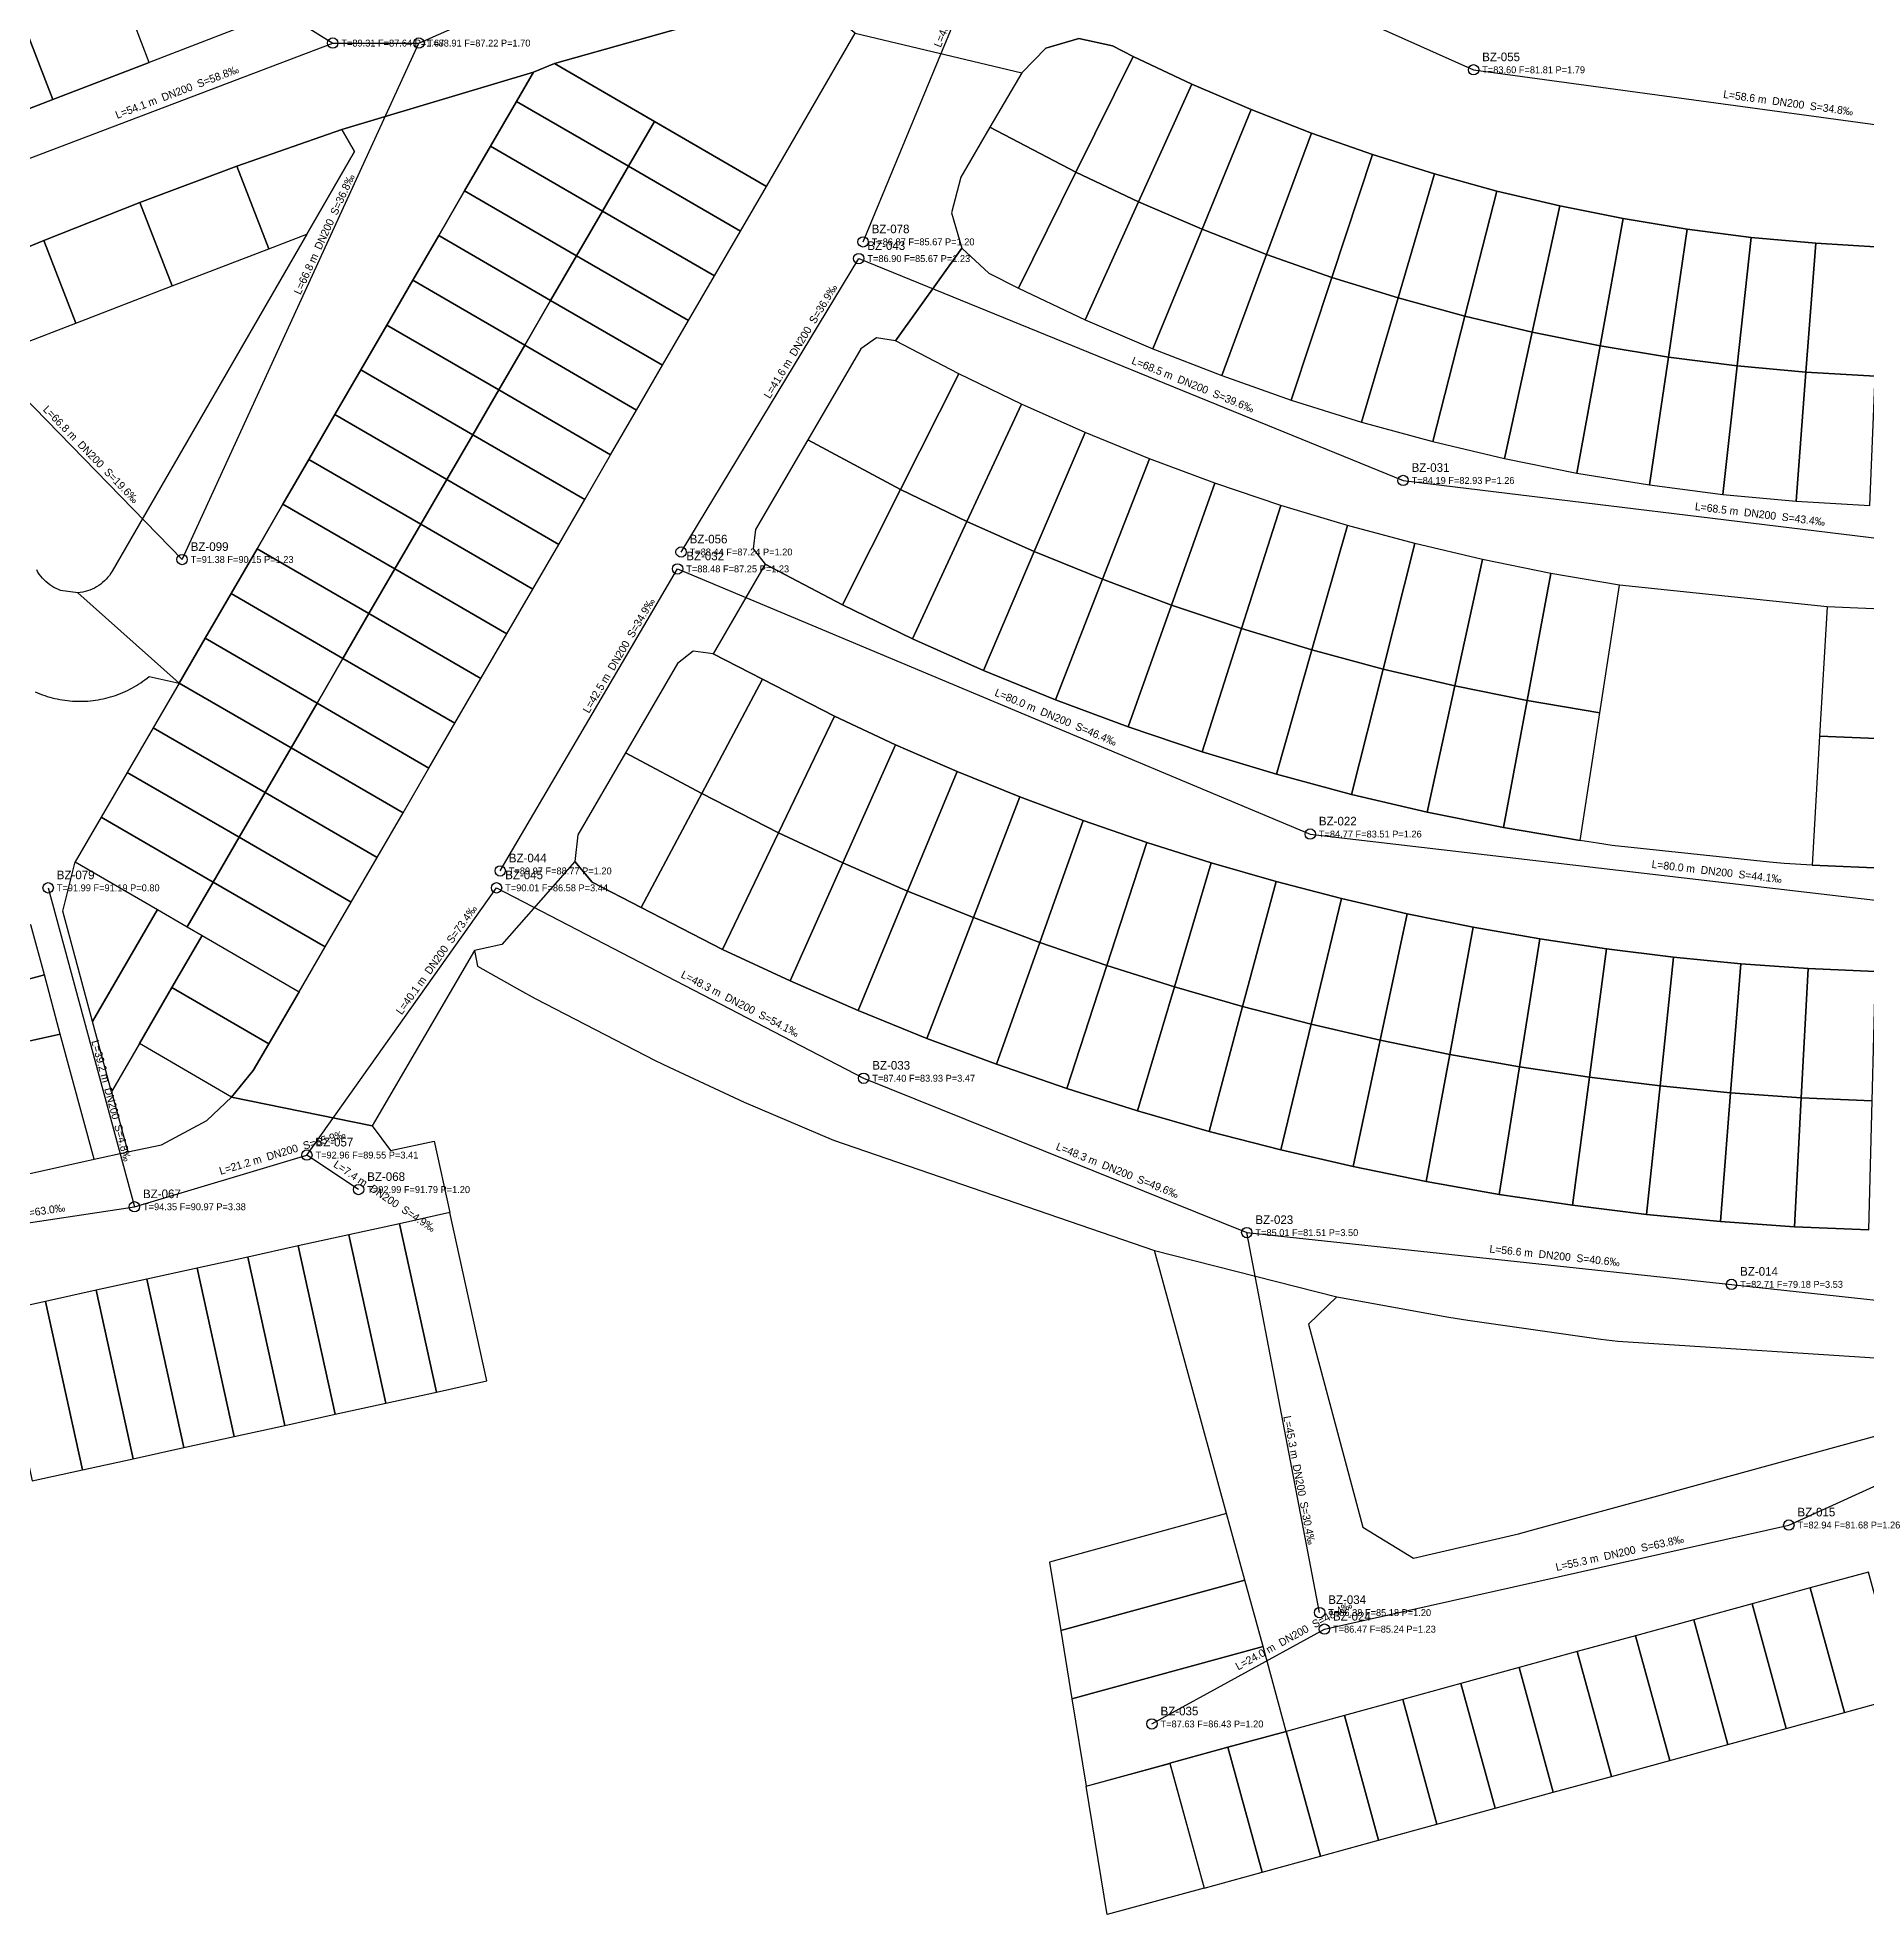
# Model space of a CAD drawing. Header units: metres. Extents: x 308147 to 309178, y 8622681 to 8623301.
# Drawn here: x 308533.3 to 308745.4, y 8622681.4 to 8622899.1 of the extents above; entities that cross this region are included whole.
import ezdxf

# ---------------------------------------------------------------- set-up
doc = ezdxf.new("R2010")
doc.units = ezdxf.units.M
for name, color, linetype in [('BUZONES', 2, 'Continuous'), ('CALLES', 8, 'Continuous'), ('DESAGUE_DN200', 3, 'Continuous'), ('LOTES', 9, 'Continuous'), ('TEXTO_BUZONES', 7, 'Continuous'), ('TEXTO_TRAMOS', 7, 'Continuous')]:
    doc.layers.add(name, color=color, linetype=linetype)

msp = doc.modelspace()

# ---------------------------------------------------------------- linework, layer by layer
at = {"layer": 'BUZONES'}
for centre in [(308567.5, 8622898.5), (308577.5, 8622898.5), (308699.8, 8622895.4), (308629, 8622875.44), (308628.5, 8622873.5), (308691.62, 8622847.76), (308607.89, 8622839.46), (308550.03, 8622838.59), (308607.5, 8622837.5), (308680.86, 8622806.74), (308586.92, 8622802.46), (308534.5, 8622800.5), (308586.5, 8622800.5), (308629.07, 8622778.41), (308564.5, 8622769.5), (308570.5, 8622765.5), (308544.5, 8622763.5), (308673.5, 8622760.5), (308729.71, 8622754.5), (308736.36, 8622726.58), (308681.95, 8622716.42), (308682.5, 8622714.5), (308662.5, 8622703.5)]:
    msp.add_circle(centre, 0.6, dxfattribs=at)
at = {"layer": 'CALLES'}
for points in [[(308557.55, 8622900.6), (308546.23, 8622896.25), (308535.03, 8622891.94), (308521.58, 8622886.77), (308509.16, 8622881.37), (308484.34, 8622869.71), (308486.69, 8622854.1), (308486.69, 8622854.1), (308498.76, 8622860.02), (308511.47, 8622865.95), (308514.01, 8622864.89), (308524.86, 8622868.57), (308526.45, 8622872.5), (308534, 8622875.61), (308545.15, 8622880.01), (308556.39, 8622884.21), (308568.54, 8622888.47), (308590.78, 8622895.11), (308593.22, 8622896.13), (308622.09, 8622904.3)], [(308628.09, 8622899.64), (308647.4, 8622895.06), (308650.21, 8622897.91), (308654.04, 8622899.03), (308657.94, 8622898.17), (308660.34, 8622896.96), (308667.12, 8622893.75), (308674.02, 8622890.78), (308681.01, 8622888.05), (308688.09, 8622885.56), (308695.26, 8622883.33), (308702.5, 8622881.34), (308709.8, 8622879.61), (308717.16, 8622878.14), (308724.57, 8622876.92), (308732.01, 8622875.96), (308739.48, 8622875.27), (308746.98, 8622874.83)], [(308748.86, 8622832.74), (308740.79, 8622833.09), (308716.71, 8622835.63), (308708.75, 8622836.98), (308700.83, 8622838.58), (308692.97, 8622840.43), (308685.17, 8622842.52), (308677.44, 8622844.86), (308669.79, 8622847.44), (308662.22, 8622850.25), (308654.75, 8622853.31), (308647.37, 8622856.6), (308640.11, 8622860.12), (308632.76, 8622863.97), (308640.45, 8622874.72), (308640.45, 8622874.72), (308643.58, 8622871.82), (308647.03, 8622870.07), (308654.77, 8622866.41), (308662.62, 8622863.03), (308670.59, 8622859.92), (308678.66, 8622857.09), (308686.82, 8622854.54), (308695.07, 8622852.28), (308703.39, 8622850.3), (308711.78, 8622848.62), (308720.22, 8622847.24), (308728.7, 8622846.15), (308737.22, 8622845.35), (308745.76, 8622844.86)], [(308748.06, 8622802.76), (308739.05, 8622803.14), (308735.82, 8622803.34), (308734.12, 8622803.47), (308715.89, 8622805.43), (308714.19, 8622805.67), (308712.15, 8622805.98), (308703.26, 8622807.49), (308694.42, 8622809.27), (308685.65, 8622811.34), (308676.94, 8622813.68), (308668.31, 8622816.29), (308659.76, 8622819.17), (308651.31, 8622822.32), (308642.97, 8622825.73), (308634.73, 8622829.4), (308626.61, 8622833.33), (308617.66, 8622838.04), (308611.62, 8622827.66), (308617.33, 8622824.72), (308625.68, 8622820.41), (308632.77, 8622817.1), (308639.92, 8622813.98), (308647.18, 8622811.05), (308654.51, 8622808.3), (308661.91, 8622805.75), (308669.37, 8622803.39), (308676.9, 8622801.23), (308684.48, 8622799.26), (308692.1, 8622797.5), (308699.77, 8622795.93), (308707.48, 8622794.57), (308715.22, 8622793.41), (308722.99, 8622792.45), (308730.79, 8622791.69), (308738.6, 8622791.14), (308746.42, 8622790.8)], [(308533, 8622823.24), (308533.27, 8622823.12), (308533.55, 8622823.01), (308533.83, 8622822.9), (308534.11, 8622822.8), (308534.4, 8622822.71), (308534.68, 8622822.63), (308534.97, 8622822.55), (308535.26, 8622822.48), (308535.55, 8622822.41), (308535.84, 8622822.35), (308536.14, 8622822.3), (308536.43, 8622822.26), (308536.73, 8622822.22), (308537.02, 8622822.19), (308537.32, 8622822.17), (308537.62, 8622822.15), (308537.92, 8622822.14), (308538.21, 8622822.14), (308538.51, 8622822.14), (308538.81, 8622822.16), (308539.11, 8622822.17), (308539.41, 8622822.2), (308539.7, 8622822.23), (308540, 8622822.27), (308540.29, 8622822.32), (308540.59, 8622822.37), (308540.88, 8622822.43), (308541.17, 8622822.5), (308541.46, 8622822.57), (308541.74, 8622822.65), (308542.03, 8622822.74), (308542.31, 8622822.83), (308542.59, 8622822.94), (308542.87, 8622823.04), (308543.15, 8622823.16), (308543.42, 8622823.28), (308543.69, 8622823.4), (308543.96, 8622823.54), (308544.22, 8622823.67), (308544.48, 8622823.82), (308544.74, 8622823.97), (308544.99, 8622824.13), (308545.24, 8622824.29), (308545.49, 8622824.46), (308545.73, 8622824.63), (308545.97, 8622824.82), (308546.2, 8622825), (308549.69, 8622824.26), (308537.94, 8622834.74), (308535.95, 8622835.01), (308535.68, 8622835.11), (308535.42, 8622835.23), (308535.16, 8622835.36), (308534.92, 8622835.51), (308534.68, 8622835.67), (308534.45, 8622835.85), (308534.23, 8622836.03), (308534.02, 8622836.23), (308533.83, 8622836.44), (308533.64, 8622836.67), (308533.47, 8622836.9), (308533.32, 8622837.14), (308533.18, 8622837.39)], [(308745.62, 8622760.81), (308737.01, 8622761.19), (308728.42, 8622761.79), (308719.84, 8622762.61), (308711.29, 8622763.67), (308702.77, 8622764.94), (308694.29, 8622766.44), (308685.85, 8622768.16), (308677.46, 8622770.1), (308669.12, 8622772.25), (308660.84, 8622774.63), (308652.62, 8622777.22), (308644.48, 8622780.03), (308636.41, 8622783.04), (308628.43, 8622786.27), (308620.53, 8622789.71), (308612.72, 8622793.35), (308603.28, 8622798.21), (308597.57, 8622801.15), (308595.57, 8622803.55), (308587.11, 8622793.93), (308583.93, 8622793.24), (308584.27, 8622791.42), (308589.16, 8622788.66), (308590.97, 8622787.66), (308604.9, 8622780.47), (308606.52, 8622779.69), (308615.21, 8622775.65), (308625.59, 8622771.21), (308662.81, 8622758.44), (308683.95, 8622753.04), (308696.92, 8622750.71), (308699.12, 8622750.34), (308714.54, 8622748.14), (308716.53, 8622747.89), (308751.12, 8622745.68)], [(308532.21, 8622767.34), (308539.82, 8622769.01), (308543.73, 8622769.86), (308547.65, 8622770.69), (308552.89, 8622773.51), (308555.78, 8622776.23), (308572.07, 8622772.88), (308574.21, 8622770.01), (308579.26, 8622771.13), (308581.09, 8622762.82), (308575.23, 8622761.54), (308569.37, 8622760.25), (308563.51, 8622758.96), (308557.65, 8622757.67), (308551.79, 8622756.38), (308545.93, 8622755.1), (308540.07, 8622753.81), (308534.21, 8622752.52), (308528.35, 8622751.23)], [(308745.59, 8622721.13), (308738.84, 8622719.29), (308732.09, 8622717.44), (308725.33, 8622715.59), (308718.58, 8622713.74), (308711.83, 8622711.89), (308705.08, 8622710.04), (308698.33, 8622708.19), (308691.58, 8622706.34), (308684.83, 8622704.49), (308678.08, 8622702.64), (308675.39, 8622712.48), (308673.28, 8622720.2), (308671.16, 8622727.91), (308662.81, 8622758.44), (308683.95, 8622753.04), (308680.67, 8622749.87), (308686.97, 8622726.33), (308692.85, 8622722.73), (308692.85, 8622722.73), (308705.02, 8622725.56), (308707.1, 8622726.13), (308721.59, 8622730.1), (308723.52, 8622730.63), (308752.42, 8622738.54)]]:
    msp.add_lwpolyline(points, dxfattribs=at)
for points in [[(308555.78, 8622776.23), (308558.27, 8622779.29), (308560.09, 8622782.4), (308563.61, 8622788.45), (308566.62, 8622793.64), (308569.63, 8622798.83), (308572.64, 8622804.02), (308575.65, 8622809.21), (308578.66, 8622814.4), (308581.67, 8622819.59), (308584.68, 8622824.78), (308587.69, 8622829.97), (308590.7, 8622835.16), (308593.71, 8622840.35), (308596.72, 8622845.54), (308599.73, 8622850.74), (308602.74, 8622855.93), (308605.75, 8622861.12), (308608.76, 8622866.31), (308611.77, 8622871.5), (308614.78, 8622876.69), (308617.79, 8622881.88), (308628.09, 8622899.64), (308647.4, 8622895.06), (308643.72, 8622888.76), (308640.34, 8622882.95), (308639.26, 8622878.82), (308640.45, 8622874.72), (308632.76, 8622863.97), (308630.56, 8622864.3), (308628.74, 8622863.03), (308622.58, 8622852.46), (308616.54, 8622842.09), (308616.27, 8622839.83), (308617.66, 8622838.04), (308611.62, 8622827.66), (308609.31, 8622827.96), (308607.48, 8622826.53), (308601.44, 8622816.16), (308595.91, 8622806.65), (308595.57, 8622803.55), (308587.11, 8622793.93), (308583.93, 8622793.24), (308572.07, 8622772.88), (308555.78, 8622776.23)], [(308549.69, 8622824.26), (308552.7, 8622829.45), (308555.71, 8622834.64), (308558.72, 8622839.83), (308561.73, 8622845.02), (308564.74, 8622850.21), (308567.75, 8622855.4), (308570.76, 8622860.59), (308573.77, 8622865.79), (308576.78, 8622870.98), (308579.79, 8622876.17), (308582.8, 8622881.36), (308585.81, 8622886.55), (308588.82, 8622891.74), (308590.78, 8622895.11), (308568.54, 8622888.47), (308570.03, 8622885.94), (308564.49, 8622876.34), (308541.93, 8622837.23), (308541.77, 8622836.99), (308541.61, 8622836.75), (308541.43, 8622836.53), (308541.24, 8622836.31), (308541.04, 8622836.11), (308540.82, 8622835.91), (308540.6, 8622835.73), (308540.36, 8622835.57), (308540.12, 8622835.42), (308539.87, 8622835.28), (308539.61, 8622835.15), (308539.34, 8622835.05), (308539.07, 8622834.95), (308538.79, 8622834.88), (308538.51, 8622834.82), (308538.22, 8622834.77), (308537.94, 8622834.74), (308549.69, 8622824.26)], [(308675.39, 8622712.48), (308653.22, 8622706.41), (308654.88, 8622696.29), (308664.57, 8622698.94), (308671.32, 8622700.79), (308678.08, 8622702.64), (308675.39, 8622712.48)]]:
    msp.add_lwpolyline(points, close=True, dxfattribs=at)
at = {"layer": 'DESAGUE_DN200'}
for p, q in [((308503.5, 8622938.5), (308567.5, 8622898.5)), ((308577.5, 8622898.5), (308629.5, 8622921.5)), ((308629, 8622875.44), (308647, 8622919)), ((308647, 8622919), (308699.8, 8622895.4)), ((308517.5, 8622879.5), (308567.5, 8622898.5)), ((308550.03, 8622838.59), (308577.5, 8622898.5)), ((308567.5, 8622898.5), (308577.5, 8622898.5)), ((308699.8, 8622895.4), (308757.61, 8622887.5)), ((308607.89, 8622839.46), (308628.5, 8622873.5)), ((308628.5, 8622873.5), (308691.62, 8622847.76)), ((308517.65, 8622871.86), (308550.03, 8622838.59)), ((308691.62, 8622847.76), (308759.23, 8622839.5)), ((308586.92, 8622802.46), (308607.5, 8622837.5)), ((308607.5, 8622837.5), (308680.86, 8622806.74)), ((308680.86, 8622806.74), (308759.96, 8622797.5)), ((308534.5, 8622800.5), (308544.5, 8622763.5)), ((308564.5, 8622769.5), (308586.5, 8622800.5)), ((308586.5, 8622800.5), (308629.07, 8622778.41)), ((308629.07, 8622778.41), (308673.5, 8622760.5)), ((308544.5, 8622763.5), (308564.5, 8622769.5)), ((308570.5, 8622765.5), (308564.5, 8622769.5)), ((308498.5, 8622756.5), (308544.5, 8622763.5)), ((308673.5, 8622760.5), (308729.71, 8622754.5)), ((308681.95, 8622716.42), (308673.5, 8622760.5)), ((308729.71, 8622754.5), (308784.5, 8622748.5)), ((308736.36, 8622726.58), (308784.5, 8622748.5)), ((308682.5, 8622714.5), (308736.36, 8622726.58)), ((308662.5, 8622703.5), (308682.5, 8622714.5))]:
    msp.add_line(p, q, dxfattribs=at)
at = {"layer": 'LOTES'}
for points in [[(308542.64, 8622905.58), (308550.58, 8622908.63), (308557.4, 8622904.71), (308557.55, 8622900.6), (308546.23, 8622896.25)], [(308542.64, 8622905.58), (308531.44, 8622901.27), (308535.03, 8622891.94), (308546.23, 8622896.25)], [(308628.09, 8622899.64), (308622.09, 8622904.3), (308593.22, 8622896.13), (308617.79, 8622881.88)], [(308517.46, 8622895.89), (308519.28, 8622889.13), (308521.58, 8622886.77), (308535.03, 8622891.94), (308531.44, 8622901.27)], [(308660.34, 8622896.96), (308657.94, 8622898.17), (308654.04, 8622899.03), (308650.21, 8622897.91), (308647.4, 8622895.06), (308643.72, 8622888.76), (308653.69, 8622883.52)], [(308667.12, 8622893.75), (308660.34, 8622896.96), (308653.69, 8622883.52), (308660.95, 8622880.08)], [(308593.22, 8622896.13), (308590.78, 8622895.11), (308588.82, 8622891.74), (308601.8, 8622884.21), (308604.81, 8622889.4)], [(308674.02, 8622890.78), (308667.12, 8622893.75), (308660.95, 8622880.08), (308668.32, 8622876.9)], [(308588.82, 8622891.74), (308585.81, 8622886.55), (308598.79, 8622879.02), (308601.8, 8622884.21)], [(308681.01, 8622888.05), (308674.02, 8622890.78), (308668.32, 8622876.9), (308675.8, 8622873.98)], [(308570.03, 8622885.94), (308568.54, 8622888.47), (308556.39, 8622884.21), (308560.08, 8622874.64), (308564.49, 8622876.34)], [(308604.81, 8622889.4), (308601.8, 8622884.21), (308614.78, 8622876.69), (308617.79, 8622881.88)], [(308653.69, 8622883.52), (308643.72, 8622888.76), (308640.34, 8622882.95), (308639.26, 8622878.82), (308640.45, 8622874.72), (308643.58, 8622871.82), (308647.03, 8622870.07)], [(308688.09, 8622885.56), (308681.01, 8622888.05), (308675.8, 8622873.98), (308683.37, 8622871.32)], [(308585.81, 8622886.55), (308582.8, 8622881.36), (308595.78, 8622873.83), (308598.79, 8622879.02)], [(308556.39, 8622884.21), (308545.15, 8622880.01), (308548.88, 8622870.33), (308560.08, 8622874.64)], [(308601.8, 8622884.21), (308598.79, 8622879.02), (308611.77, 8622871.5), (308614.78, 8622876.69)], [(308695.26, 8622883.33), (308688.09, 8622885.56), (308683.37, 8622871.32), (308691.04, 8622868.93)], [(308660.95, 8622880.08), (308653.69, 8622883.52), (308647.03, 8622870.07), (308654.77, 8622866.41)], [(308702.5, 8622881.34), (308695.26, 8622883.33), (308691.04, 8622868.93), (308698.78, 8622866.81)], [(308545.15, 8622880.01), (308534, 8622875.61), (308537.69, 8622866.02), (308548.88, 8622870.33)], [(308582.8, 8622881.36), (308579.79, 8622876.17), (308592.77, 8622868.64), (308595.78, 8622873.83)], [(308668.32, 8622876.9), (308660.95, 8622880.08), (308654.77, 8622866.41), (308662.62, 8622863.03)], [(308709.8, 8622879.61), (308702.5, 8622881.34), (308698.78, 8622866.81), (308706.6, 8622864.96)], [(308717.16, 8622878.14), (308709.8, 8622879.61), (308706.6, 8622864.96), (308714.47, 8622863.38)], [(308598.79, 8622879.02), (308595.78, 8622873.83), (308608.76, 8622866.31), (308611.77, 8622871.5)], [(308724.57, 8622876.92), (308717.16, 8622878.14), (308714.47, 8622863.38), (308722.39, 8622862.08)], [(308534, 8622875.61), (308526.45, 8622872.5), (308524.86, 8622868.57), (308526.64, 8622861.76), (308537.69, 8622866.02)], [(308579.79, 8622876.17), (308576.78, 8622870.98), (308589.76, 8622863.45), (308592.77, 8622868.64)], [(308675.8, 8622873.98), (308668.32, 8622876.9), (308662.62, 8622863.03), (308670.59, 8622859.92)], [(308732.01, 8622875.96), (308724.57, 8622876.92), (308722.39, 8622862.08), (308730.36, 8622861.06)], [(308739.48, 8622875.27), (308732.01, 8622875.96), (308730.36, 8622861.06), (308738.35, 8622860.31)], [(308746.98, 8622874.83), (308739.48, 8622875.27), (308738.35, 8622860.31), (308746.37, 8622859.84)], [(308595.78, 8622873.83), (308592.77, 8622868.64), (308605.75, 8622861.12), (308608.76, 8622866.31)], [(308683.37, 8622871.32), (308675.8, 8622873.98), (308670.59, 8622859.92), (308678.66, 8622857.09)], [(308576.78, 8622870.98), (308573.77, 8622865.79), (308586.75, 8622858.26), (308589.76, 8622863.45)], [(308691.04, 8622868.93), (308683.37, 8622871.32), (308678.66, 8622857.09), (308686.82, 8622854.54)], [(308592.77, 8622868.64), (308589.76, 8622863.45), (308602.74, 8622855.93), (308605.75, 8622861.12)], [(308698.78, 8622866.81), (308691.04, 8622868.93), (308686.82, 8622854.54), (308695.07, 8622852.28)], [(308706.6, 8622864.96), (308698.78, 8622866.81), (308695.07, 8622852.28), (308703.39, 8622850.3)], [(308573.77, 8622865.79), (308570.76, 8622860.59), (308583.74, 8622853.07), (308586.75, 8622858.26)], [(308640.11, 8622860.12), (308632.76, 8622863.97), (308630.56, 8622864.3), (308628.74, 8622863.03), (308622.58, 8622852.46), (308633.36, 8622846.72)], [(308714.47, 8622863.38), (308706.6, 8622864.96), (308703.39, 8622850.3), (308711.78, 8622848.62)], [(308589.76, 8622863.45), (308586.75, 8622858.26), (308599.73, 8622850.74), (308602.74, 8622855.93)], [(308722.39, 8622862.08), (308714.47, 8622863.38), (308711.78, 8622848.62), (308720.22, 8622847.24)], [(308730.36, 8622861.06), (308722.39, 8622862.08), (308720.22, 8622847.24), (308728.7, 8622846.15)], [(308570.76, 8622860.59), (308567.75, 8622855.4), (308580.73, 8622847.88), (308583.74, 8622853.07)], [(308647.37, 8622856.6), (308640.11, 8622860.12), (308633.36, 8622846.72), (308641.05, 8622843)], [(308738.35, 8622860.31), (308730.36, 8622861.06), (308728.7, 8622846.15), (308737.22, 8622845.35)], [(308746.37, 8622859.84), (308738.35, 8622860.31), (308737.22, 8622845.35), (308745.76, 8622844.86)], [(308586.75, 8622858.26), (308583.74, 8622853.07), (308596.72, 8622845.54), (308599.73, 8622850.74)], [(308567.75, 8622855.4), (308564.74, 8622850.21), (308577.72, 8622842.69), (308580.73, 8622847.88)], [(308654.75, 8622853.31), (308647.37, 8622856.6), (308641.05, 8622843), (308648.86, 8622839.52)], [(308662.22, 8622850.25), (308654.75, 8622853.31), (308648.86, 8622839.52), (308656.77, 8622836.29)], [(308583.74, 8622853.07), (308580.73, 8622847.88), (308593.71, 8622840.35), (308596.72, 8622845.54)], [(308633.36, 8622846.72), (308622.58, 8622852.46), (308616.54, 8622842.09), (308616.27, 8622839.83), (308617.66, 8622838.04), (308626.61, 8622833.33)], [(308564.74, 8622850.21), (308561.73, 8622845.02), (308574.71, 8622837.5), (308577.72, 8622842.69)], [(308669.79, 8622847.44), (308662.22, 8622850.26), (308656.77, 8622836.29), (308664.78, 8622833.3)], [(308580.73, 8622847.88), (308577.72, 8622842.69), (308590.7, 8622835.16), (308593.71, 8622840.35)], [(308641.05, 8622843), (308633.36, 8622846.72), (308626.61, 8622833.33), (308634.73, 8622829.4)], [(308677.44, 8622844.86), (308669.79, 8622847.44), (308664.78, 8622833.3), (308672.88, 8622830.57)], [(308561.73, 8622845.02), (308558.72, 8622839.83), (308571.7, 8622832.31), (308574.71, 8622837.5)], [(308685.17, 8622842.52), (308677.44, 8622844.86), (308672.88, 8622830.57), (308681.06, 8622828.1)], [(308577.72, 8622842.69), (308574.71, 8622837.5), (308587.69, 8622829.97), (308590.7, 8622835.16)], [(308648.86, 8622839.52), (308641.05, 8622843), (308634.73, 8622829.4), (308642.97, 8622825.73)], [(308692.97, 8622840.43), (308685.17, 8622842.52), (308681.06, 8622828.1), (308689.31, 8622825.88)], [(308700.83, 8622838.58), (308692.97, 8622840.43), (308689.31, 8622825.88), (308697.63, 8622823.93)], [(308558.72, 8622839.83), (308555.71, 8622834.64), (308568.69, 8622827.12), (308571.7, 8622832.31)], [(308656.77, 8622836.29), (308648.86, 8622839.52), (308642.97, 8622825.73), (308651.31, 8622822.32)], [(308708.75, 8622836.98), (308700.83, 8622838.58), (308697.63, 8622823.93), (308706, 8622822.23)], [(308574.71, 8622837.5), (308571.7, 8622832.31), (308584.68, 8622824.78), (308587.69, 8622829.97)], [(308664.78, 8622833.3), (308656.77, 8622836.29), (308651.31, 8622822.31), (308659.76, 8622819.17)], [(308716.71, 8622835.63), (308708.75, 8622836.98), (308706, 8622822.23), (308714.43, 8622820.8)], [(308555.71, 8622834.64), (308552.7, 8622829.45), (308565.68, 8622821.93), (308568.69, 8622827.12)], [(308571.7, 8622832.31), (308568.69, 8622827.12), (308581.67, 8622819.59), (308584.68, 8622824.78)], [(308672.88, 8622830.57), (308664.78, 8622833.3), (308659.76, 8622819.17), (308668.31, 8622816.29)], [(308748.86, 8622832.74), (308740.79, 8622833.09), (308739.92, 8622818.11), (308748.46, 8622817.75)], [(308552.7, 8622829.45), (308549.69, 8622824.26), (308562.67, 8622816.74), (308565.68, 8622821.93)], [(308681.06, 8622828.1), (308672.88, 8622830.57), (308668.31, 8622816.29), (308676.94, 8622813.68)], [(308568.69, 8622827.12), (308565.68, 8622821.93), (308578.66, 8622814.4), (308581.67, 8622819.59)], [(308611.62, 8622827.66), (308609.31, 8622827.96), (308607.48, 8622826.53), (308601.44, 8622816.16), (308610.3, 8622811.46), (308617.33, 8622824.72)], [(308689.31, 8622825.88), (308681.06, 8622828.1), (308676.94, 8622813.68), (308685.65, 8622811.34)], [(308697.63, 8622823.93), (308689.31, 8622825.88), (308685.65, 8622811.34), (308694.42, 8622809.27)], [(308549.69, 8622824.26), (308546.68, 8622819.07), (308559.66, 8622811.55), (308562.67, 8622816.74)], [(308617.33, 8622824.72), (308610.3, 8622811.46), (308619.21, 8622806.87), (308625.68, 8622820.41)], [(308706, 8622822.23), (308697.63, 8622823.93), (308694.42, 8622809.27), (308703.26, 8622807.49)], [(308565.68, 8622821.93), (308562.67, 8622816.74), (308575.65, 8622809.21), (308578.66, 8622814.4)], [(308714.43, 8622820.8), (308706, 8622822.23), (308703.26, 8622807.49), (308712.15, 8622805.98)], [(308546.68, 8622819.07), (308543.67, 8622813.88), (308556.65, 8622806.36), (308559.66, 8622811.55)], [(308632.77, 8622817.1), (308625.68, 8622820.41), (308619.21, 8622806.87), (308626.65, 8622803.41)], [(308562.67, 8622816.74), (308559.66, 8622811.55), (308572.64, 8622804.02), (308575.65, 8622809.21)], [(308610.3, 8622811.46), (308601.44, 8622816.16), (308595.91, 8622806.65), (308595.57, 8622803.55), (308597.57, 8622801.15), (308603.28, 8622798.21)], [(308639.92, 8622813.98), (308632.77, 8622817.1), (308626.65, 8622803.41), (308634.17, 8622800.13)], [(308748.46, 8622817.75), (308739.92, 8622818.11), (308739.05, 8622803.14), (308748.06, 8622802.76)], [(308647.18, 8622811.05), (308639.92, 8622813.98), (308634.17, 8622800.13), (308641.79, 8622797.05)], [(308543.67, 8622813.88), (308540.66, 8622808.69), (308553.64, 8622801.17), (308556.65, 8622806.36)], [(308559.66, 8622811.55), (308556.65, 8622806.36), (308569.63, 8622798.83), (308572.64, 8622804.02)], [(308610.3, 8622811.46), (308603.28, 8622798.21), (308612.72, 8622793.35), (308619.21, 8622806.87)], [(308654.51, 8622808.3), (308647.18, 8622811.05), (308641.79, 8622797.05), (308649.49, 8622794.16)], [(308540.66, 8622808.69), (308537.65, 8622803.5), (308547.17, 8622797.98), (308550.63, 8622795.98), (308553.64, 8622801.17)], [(308661.91, 8622805.75), (308654.51, 8622808.3), (308649.49, 8622794.16), (308657.27, 8622791.48)], [(308556.65, 8622806.36), (308553.64, 8622801.17), (308566.62, 8622793.64), (308569.63, 8622798.83)], [(308626.65, 8622803.41), (308619.21, 8622806.87), (308612.72, 8622793.35), (308620.53, 8622789.71)], [(308669.37, 8622803.39), (308661.91, 8622805.75), (308657.27, 8622791.48), (308665.11, 8622789.01)], [(308547.17, 8622797.98), (308539.65, 8622785.01), (308536.21, 8622797.79), (308537.65, 8622803.5)], [(308634.17, 8622800.13), (308626.65, 8622803.41), (308620.53, 8622789.71), (308628.43, 8622786.27)], [(308676.9, 8622801.23), (308669.37, 8622803.39), (308665.11, 8622789.01), (308673.01, 8622786.74)], [(308553.64, 8622801.17), (308550.63, 8622795.98), (308552.36, 8622794.97), (308563.61, 8622788.45), (308566.62, 8622793.64)], [(308684.48, 8622799.26), (308676.9, 8622801.23), (308673.01, 8622786.74), (308680.97, 8622784.68)], [(308641.79, 8622797.05), (308634.17, 8622800.13), (308628.43, 8622786.27), (308636.41, 8622783.04)], [(308692.1, 8622797.5), (308684.48, 8622799.26), (308680.97, 8622784.68), (308688.98, 8622782.82)], [(308550.63, 8622795.98), (308552.36, 8622794.97), (308548.85, 8622788.92), (308545.09, 8622782.43), (308541.84, 8622776.84), (308539.65, 8622785.01), (308547.17, 8622797.98)], [(308649.49, 8622794.16), (308641.79, 8622797.05), (308636.41, 8622783.04), (308644.48, 8622780.03)], [(308699.77, 8622795.93), (308692.1, 8622797.5), (308688.98, 8622782.82), (308697.03, 8622781.18)], [(308532.5, 8622796.19), (308517.05, 8622792.03), (308518.61, 8622786.24), (308534.06, 8622790.39)], [(308552.36, 8622794.97), (308563.61, 8622788.45), (308560.09, 8622782.4), (308548.85, 8622788.92)], [(308707.48, 8622794.57), (308699.77, 8622795.93), (308697.03, 8622781.18), (308705.13, 8622779.75)], [(308715.22, 8622793.41), (308707.48, 8622794.57), (308705.13, 8622779.75), (308713.26, 8622778.53)], [(308657.27, 8622791.48), (308649.49, 8622794.16), (308644.48, 8622780.03), (308652.62, 8622777.22)], [(308722.99, 8622792.45), (308715.22, 8622793.41), (308713.26, 8622778.53), (308721.42, 8622777.52)], [(308730.79, 8622791.69), (308722.99, 8622792.45), (308721.42, 8622777.52), (308729.6, 8622776.73)], [(308518.61, 8622786.24), (308520.27, 8622780.07), (308535.91, 8622783.51), (308534.06, 8622790.39)], [(308665.11, 8622789.01), (308657.27, 8622791.48), (308652.62, 8622777.22), (308660.84, 8622774.63)], [(308738.6, 8622791.14), (308730.79, 8622791.69), (308729.6, 8622776.73), (308737.8, 8622776.15)], [(308746.42, 8622790.8), (308738.6, 8622791.14), (308737.8, 8622776.15), (308746.02, 8622775.8)], [(308560.09, 8622782.4), (308558.27, 8622779.29), (308555.78, 8622776.23), (308545.09, 8622782.43), (308548.85, 8622788.92)], [(308673.01, 8622786.74), (308665.11, 8622789.01), (308660.84, 8622774.63), (308669.12, 8622772.25)], [(308680.97, 8622784.68), (308673.01, 8622786.74), (308669.12, 8622772.25), (308677.46, 8622770.1)], [(308535.91, 8622783.51), (308528.99, 8622781.99), (308532.21, 8622767.34), (308539.82, 8622769.01)], [(308688.98, 8622782.82), (308680.97, 8622784.68), (308677.46, 8622770.1), (308685.85, 8622768.16)], [(308555.78, 8622776.23), (308545.09, 8622782.43), (308541.84, 8622776.84), (308543.73, 8622769.86), (308547.65, 8622770.69), (308552.89, 8622773.51)], [(308697.03, 8622781.18), (308688.98, 8622782.82), (308685.85, 8622768.16), (308694.29, 8622766.44)], [(308705.13, 8622779.75), (308697.03, 8622781.18), (308694.29, 8622766.44), (308702.77, 8622764.94)], [(308713.26, 8622778.53), (308705.13, 8622779.75), (308702.77, 8622764.94), (308711.29, 8622763.67)], [(308721.42, 8622777.52), (308713.26, 8622778.53), (308711.29, 8622763.67), (308719.84, 8622762.61)], [(308729.6, 8622776.73), (308721.42, 8622777.52), (308719.84, 8622762.61), (308728.42, 8622761.79)], [(308737.8, 8622776.15), (308729.6, 8622776.73), (308728.42, 8622761.79), (308737.01, 8622761.19)], [(308746.02, 8622775.8), (308737.8, 8622776.15), (308737.01, 8622761.19), (308745.62, 8622760.81)], [(308581.09, 8622762.82), (308575.23, 8622761.54), (308579.52, 8622742), (308585.38, 8622743.29)], [(308569.37, 8622760.25), (308563.51, 8622758.96), (308567.8, 8622739.43), (308573.66, 8622740.71)], [(308575.23, 8622761.54), (308569.37, 8622760.25), (308573.66, 8622740.71), (308579.52, 8622742)], [(308557.65, 8622757.67), (308551.79, 8622756.38), (308556.08, 8622736.85), (308561.94, 8622738.14)], [(308563.51, 8622758.96), (308557.65, 8622757.67), (308561.94, 8622738.14), (308567.8, 8622739.43)], [(308551.79, 8622756.38), (308545.93, 8622755.1), (308550.22, 8622735.56), (308556.08, 8622736.85)], [(308540.07, 8622753.81), (308534.21, 8622752.52), (308538.5, 8622732.99), (308544.36, 8622734.27)], [(308545.93, 8622755.1), (308540.07, 8622753.81), (308544.36, 8622734.27), (308550.22, 8622735.56)], [(308534.21, 8622752.52), (308528.35, 8622751.23), (308532.64, 8622731.7), (308538.5, 8622732.99)], [(308673.28, 8622720.2), (308671.16, 8622727.91), (308650.62, 8622722.29), (308651.92, 8622714.35)], [(308742.8, 8622704.82), (308749.55, 8622706.67), (308745.59, 8622721.13), (308738.84, 8622719.29)], [(308675.39, 8622712.48), (308673.28, 8622720.2), (308651.92, 8622714.35), (308653.22, 8622706.41)], [(308736.05, 8622702.97), (308742.8, 8622704.82), (308738.84, 8622719.29), (308732.09, 8622717.44)], [(308729.3, 8622701.12), (308736.05, 8622702.97), (308732.09, 8622717.44), (308725.33, 8622715.59)], [(308722.55, 8622699.27), (308729.3, 8622701.12), (308725.33, 8622715.59), (308718.58, 8622713.74)], [(308709.04, 8622695.57), (308715.8, 8622697.42), (308711.83, 8622711.89), (308705.08, 8622710.04)], [(308715.8, 8622697.42), (308722.55, 8622699.27), (308718.58, 8622713.74), (308711.83, 8622711.89)], [(308702.29, 8622693.72), (308709.04, 8622695.57), (308705.08, 8622710.04), (308698.33, 8622708.19)], [(308695.54, 8622691.87), (308702.29, 8622693.72), (308698.33, 8622708.19), (308691.58, 8622706.34)], [(308688.79, 8622690.02), (308695.54, 8622691.87), (308691.58, 8622706.34), (308684.83, 8622704.49)], [(308682.04, 8622688.17), (308688.79, 8622690.02), (308684.83, 8622704.49), (308678.08, 8622702.64)], [(308668.54, 8622684.47), (308675.29, 8622686.32), (308671.32, 8622700.79), (308664.57, 8622698.94)], [(308675.29, 8622686.32), (308682.04, 8622688.17), (308678.08, 8622702.64), (308671.32, 8622700.79)], [(308668.54, 8622684.47), (308657.32, 8622681.4), (308654.88, 8622696.29), (308664.58, 8622698.93)]]:
    msp.add_lwpolyline(points, close=True, dxfattribs=at)

# ---------------------------------------------------------------- texts
at = {"layer": 'TEXTO_BUZONES'}
for s, height, p in [('T=89.31 F=87.64 P=1.67', 0.8, (308568.5, 8622898.1)), ('T=88.91 F=87.22 P=1.70', 0.8, (308578.5, 8622898.1)), ('BZ-055', 1, (308700.8, 8622896.4)), ('T=83.60 F=81.81 P=1.79', 0.8, (308700.8, 8622895)), ('BZ-078', 1, (308630, 8622876.44)), ('BZ-043', 1, (308629.5, 8622874.5)), ('T=86.87 F=85.67 P=1.20', 0.8, (308630, 8622875.04)), ('T=86.90 F=85.67 P=1.23', 0.8, (308629.5, 8622873.1)), ('BZ-031', 1, (308692.62, 8622848.76)), ('T=84.19 F=82.93 P=1.26', 0.8, (308692.62, 8622847.36)), ('BZ-099', 1, (308551.03, 8622839.59)), ('BZ-056', 1, (308608.89, 8622840.46)), ('T=91.38 F=90.15 P=1.23', 0.8, (308551.03, 8622838.19)), ('T=88.48 F=87.25 P=1.23', 0.8, (308608.5, 8622837.1)), ('BZ-032', 1, (308608.5, 8622838.5)), ('T=88.44 F=87.24 P=1.20', 0.8, (308608.89, 8622839.06)), ('BZ-022', 1, (308681.86, 8622807.74)), ('T=84.77 F=83.51 P=1.26', 0.8, (308681.86, 8622806.34)), ('BZ-044', 1, (308587.92, 8622803.46)), ('T=91.99 F=91.19 P=0.80', 0.8, (308535.5, 8622800.1)), ('BZ-079', 1, (308535.5, 8622801.5)), ('T=90.01 F=86.58 P=3.44', 0.8, (308587.5, 8622800.1)), ('BZ-045', 1, (308587.5, 8622801.5)), ('T=89.97 F=88.77 P=1.20', 0.8, (308587.92, 8622802.06)), ('BZ-033', 1, (308630.07, 8622779.41)), ('T=87.40 F=83.93 P=3.47', 0.8, (308630.07, 8622778.01)), ('BZ-057', 1, (308565.5, 8622770.5)), ('T=92.96 F=89.55 P=3.41', 0.8, (308565.5, 8622769.1)), ('BZ-068', 1, (308571.5, 8622766.5)), ('T=94.35 F=90.97 P=3.38', 0.8, (308545.5, 8622763.1)), ('BZ-067', 1, (308545.5, 8622764.5)), ('T=92.99 F=91.79 P=1.20', 0.8, (308571.5, 8622765.1)), ('BZ-023', 1, (308674.5, 8622761.5)), ('T=85.01 F=81.51 P=3.50', 0.8, (308674.5, 8622760.1)), ('BZ-014', 1, (308730.71, 8622755.5)), ('T=82.71 F=79.18 P=3.53', 0.8, (308730.71, 8622754.1)), ('T=82.94 F=81.68 P=1.26', 0.8, (308737.36, 8622726.18)), ('BZ-015', 1, (308737.36, 8622727.58)), ('BZ-034', 1, (308682.95, 8622717.42)), ('T=86.38 F=85.18 P=1.20', 0.8, (308682.95, 8622716.02)), ('BZ-024', 1, (308683.5, 8622715.5)), ('T=86.47 F=85.24 P=1.23', 0.8, (308683.5, 8622714.1)), ('BZ-035', 1, (308663.5, 8622704.5)), ('T=87.63 F=86.43 P=1.20', 0.8, (308663.5, 8622703.1))]:
    msp.add_text(s, height=height, dxfattribs=at).set_placement(p)
at = {"layer": 'TEXTO_TRAMOS'}
for s, rotation, p in [('L=48.2 m  DN200  S=28.1‰', 67.5477, (308638, 8622897.92)), ('L=54.1 m  DN200  S=58.8‰', 20.8068, (308542.5, 8622889.7)), ('L=58.6 m  DN200  S=34.8‰', -7.7812, (308728.71, 8622892.15)), ('L=66.8 m  DN200  S=36.8‰', 65.3649, (308563.76, 8622869.24)), ('L=41.6 m  DN200  S=36.9‰', 58.8085, (308618.2, 8622857.18)), ('L=68.5 m  DN200  S=39.6‰', -22.1841, (308660.06, 8622861.33)), ('L=66.8 m  DN200  S=19.6‰', -45.7828, (308533.84, 8622855.92)), ('L=68.5 m  DN200  S=43.4‰', -6.9662, (308725.43, 8622844.33)), ('L=42.5 m  DN200  S=34.9‰', 59.5726, (308597.21, 8622820.68)), ('L=80.0 m  DN200  S=46.4‰', -22.7493, (308644.18, 8622822.82)), ('L=80.0 m  DN200  S=44.1‰', -6.6615, (308720.41, 8622802.82)), ('L=40.1 m  DN200  S=73.4‰', 54.6375, (308575.5, 8622785.7)), ('L=48.3 m  DN200  S=54.1‰', -27.4287, (308607.79, 8622790.15)), ('L=39.2 m  DN200  S=4.8‰', -74.876, (308539.5, 8622782.7)), ('L=21.2 m  DN200  S=65.9‰', 16.6992, (308554.5, 8622767.2)), ('L=48.3 m  DN200  S=49.6‰', -21.9508, (308651.29, 8622770.15)), ('L=7.4 m  DN200  S=4.9‰', 326.3099, (308567.5, 8622768.2)), ('L=47.2 m  DN200  S=63.0‰', 8.6525, (308521.5, 8622760.7)), ('L=56.6 m  DN200  S=40.6‰', -6.0928, (308701.61, 8622758.2)), ('L=45.3 m  DN200  S=30.4‰', 280.8532, (308677.73, 8622739.16)), ('L=55.3 m  DN200  S=63.8‰', 12.638, (308709.43, 8622721.24)), ('L=24.0 m  DN200  S=48.4‰', 28.8108, (308672.5, 8622709.7))]:
    msp.add_text(s, height=0.9, rotation=rotation, dxfattribs=at).set_placement(p)

doc.saveas('drawing.dxf')
